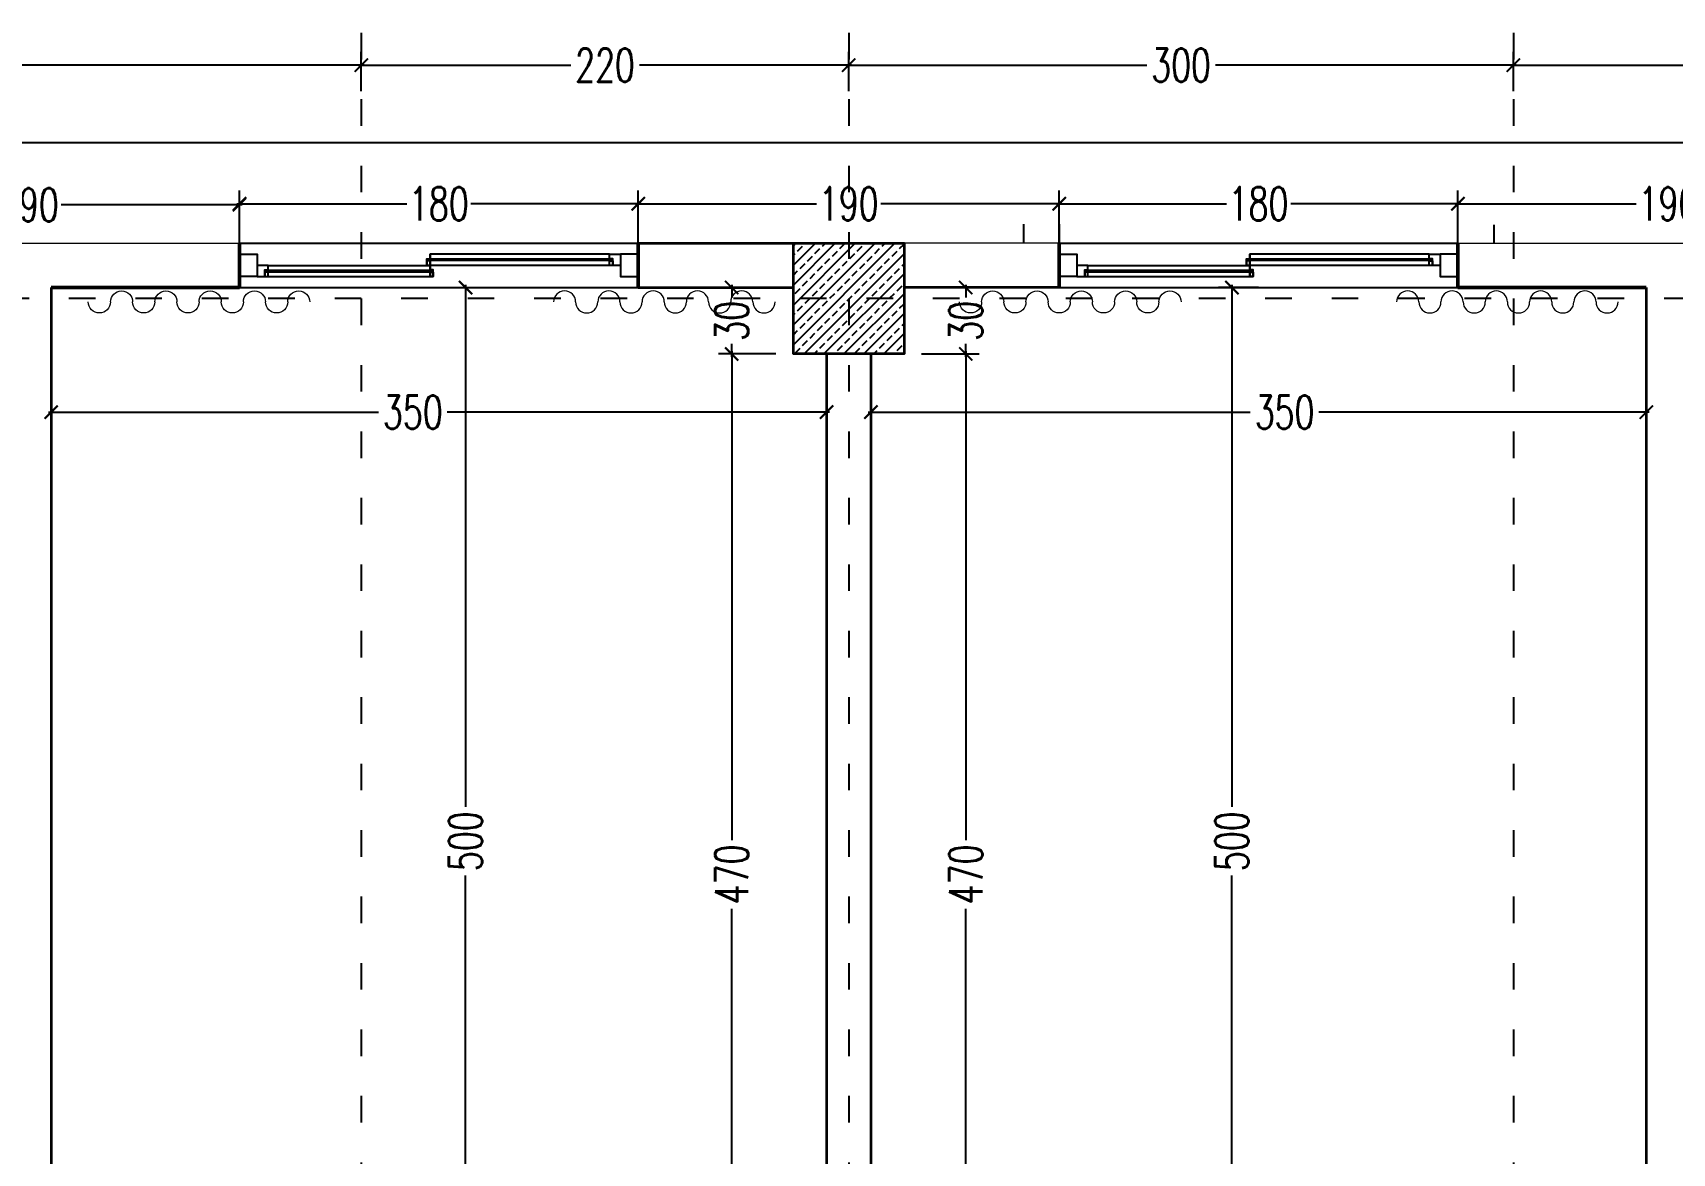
# Model space of a CAD drawing. Header units: centimetres. Extents: x -3207095 to 15275363, y -32656 to 4798027.
# Drawn here: x 693680 to 694420, y 4472132 to 4472638 of the extents above; entities that cross this region are included whole.
import ezdxf

# ---------------------------------------------------------------- set-up
doc = ezdxf.new("R2010")
doc.units = ezdxf.units.CM
doc.linetypes.add('ACAD_ISO03W100', pattern=[30, 12, -18])
doc.linetypes.add('DUZ', pattern=[500, 500])
doc.layers.get('0').update_dxf_attribs({"color": 1, "linetype": 'DUZ'})
for name, color, linetype in [('AGAC', 116, 'Continuous'), ('DIM', 1, 'DUZ'), ('KOLTAR_F', 145, 'Continuous'), ('PEN', 161, 'Continuous'), ('söve', 26, 'DUZ')]:
    doc.layers.add(name, color=color, linetype=linetype)
for name, color, linetype, lineweight in [('cam', 143, 'Continuous', 20), ('DUV', 220, 'Continuous', 50), ('DUVAR', 7, 'Continuous', 35), ('FE_PERDE', 205, 'Continuous', 15), ('gor25', 142, 'Continuous', 25), ('iç duvar', 7, 'Continuous', 50), ('KOLON_F', 3, 'Continuous', 35)]:
    doc.layers.add(name, color=color, linetype=linetype, lineweight=lineweight)
doc.styles.add('DIM', font='ROMANSTW.SHX', dxfattribs={"width": 0.7})
doc.dimstyles.new('1_100', dxfattribs={"dimtxt": 15, "dimasz": 6, "dimexe": 6, "dimexo": 0, "dimgap": 2, "dimtad": 0, "dimdec": 1, "dimzin": 11, "dimdsep": 46, "dimtxsty": 'DIM', "dimblk": 'ARCHTICK', "dimcen": 3, "dimdle": 1.25, "dimclrt": 2, "dimadec": 0, "dimazin": 0, "dimtfac": 1.25, "dimtdec": 1, "dimtix": 1, "dimtofl": 0, "dimtmove": 1, "dimatfit": 3, "dimldrblk": 'ARCHTICK', "dimfxl": 20, "dimfxlon": 1, "dimtolj": 1, "dimtzin": 0, "dimarcsym": 0})

# ---------------------------------------------------------------- blocks, each defined once
blk = doc.blocks.new('GEN_BLOCK00601')
at = {"linetype": 'Continuous', "ltscale": 50}
for centre, start, end in [((50, 50), 0, 180), ((250, 50), 0, 180), ((450, 50), 0, 180), ((650, 50), 0, 180), ((850, 50), 0, 180), ((150, 50), 180, 0), ((350, 50), 180, 0), ((550, 50), 180, 0), ((750, 50), 180, 0), ((950, 50), 180, 0)]:
    blk.add_arc(centre, 50, start, end, dxfattribs=at)
for tag in ['Sfb', 'FLOOR']:
    blk.add_attdef(tag, (0, 0), '', height=1)
blk = doc.blocks.new('_ArchTick')
at = {"color": 0, "linetype": 'ByBlock', "const_width": 0.15}
blk.add_lwpolyline([(-0.5, -0.5), (0.5, 0.5)], dxfattribs=at)
blk = doc.blocks.new('*D583')
at = {"layer": 'Defpoints', "color": 0, "linetype": 'Continuous', "lineweight": 5, "transparency": 16777216}
for p in [(693773.37, 4472560.17), (693583.37, 4472542.8), (693773.37, 4472542.8)]:
    blk.add_point(p, dxfattribs=at)
at = {"layer": 'DIM', "color": 0, "linetype": 'Continuous', "lineweight": -2, "transparency": 16777216}
for p, q in [((693582.12, 4472560.17), (693663.87, 4472560.17)), ((693583.37, 4472542.8), (693583.37, 4472566.17)), ((693774.62, 4472560.17), (693692.87, 4472560.17)), ((693773.37, 4472542.8), (693773.37, 4472566.17))]:
    blk.add_line(p, q, dxfattribs=at)
at = {"layer": 'DIM', "color": 0, "linetype": 'Continuous', "lineweight": -2, "transparency": 16777216, "xscale": 6, "yscale": 6, "zscale": 6, "rotation": 180}
blk.add_blockref('_ArchTick', (693583.37, 4472560.17), dxfattribs=at)
at = {"layer": 'DIM', "color": 0, "linetype": 'Continuous', "lineweight": -2, "transparency": 16777216, "xscale": 6, "yscale": 6, "zscale": 6}
blk.add_blockref('_ArchTick', (693773.37, 4472560.17), dxfattribs=at)
at = {"layer": 'DIM', "color": 2, "linetype": 'Continuous', "lineweight": 5, "transparency": 16777216, "insert": (693678.37, 4472560.17), "char_height": 15, "attachment_point": 5, "style": 'DIM'}
blk.add_mtext('\\A1;190', dxfattribs=at)
blk = doc.blocks.new('*D589')
at = {"layer": 'Defpoints', "color": 0, "linetype": 'Continuous', "lineweight": 5, "transparency": 16777216}
for p in [(693953.37, 4472560.62), (693773.37, 4472542.8), (693953.37, 4472542.8)]:
    blk.add_point(p, dxfattribs=at)
at = {"layer": 'DIM', "color": 0, "linetype": 'Continuous', "lineweight": -2, "transparency": 16777216}
for p, q in [((693772.12, 4472560.62), (693848.87, 4472560.62)), ((693773.37, 4472542.8), (693773.37, 4472566.62)), ((693954.62, 4472560.62), (693877.87, 4472560.62)), ((693953.37, 4472542.8), (693953.37, 4472566.62))]:
    blk.add_line(p, q, dxfattribs=at)
at = {"layer": 'DIM', "color": 0, "linetype": 'Continuous', "lineweight": -2, "transparency": 16777216, "xscale": 6, "yscale": 6, "zscale": 6, "rotation": 180}
blk.add_blockref('_ArchTick', (693773.37, 4472560.62), dxfattribs=at)
at = {"layer": 'DIM', "color": 0, "linetype": 'Continuous', "lineweight": -2, "transparency": 16777216, "xscale": 6, "yscale": 6, "zscale": 6}
blk.add_blockref('_ArchTick', (693953.37, 4472560.62), dxfattribs=at)
at = {"layer": 'DIM', "color": 2, "linetype": 'Continuous', "lineweight": 5, "transparency": 16777216, "insert": (693863.37, 4472560.62), "char_height": 15, "attachment_point": 5, "style": 'DIM'}
blk.add_mtext('\\A1;180', dxfattribs=at)
blk = doc.blocks.new('*D590')
at = {"layer": 'Defpoints', "color": 0, "linetype": 'Continuous', "lineweight": 5, "transparency": 16777216}
for p in [(694143.37, 4472560.62), (693953.37, 4472542.8), (694143.37, 4472542.8)]:
    blk.add_point(p, dxfattribs=at)
at = {"layer": 'DIM', "color": 0, "linetype": 'Continuous', "lineweight": -2, "transparency": 16777216}
for p, q in [((693952.12, 4472560.62), (694033.87, 4472560.62)), ((693953.37, 4472542.8), (693953.37, 4472566.62)), ((694144.62, 4472560.62), (694062.87, 4472560.62)), ((694143.37, 4472542.8), (694143.37, 4472566.62))]:
    blk.add_line(p, q, dxfattribs=at)
at = {"layer": 'DIM', "color": 0, "linetype": 'Continuous', "lineweight": -2, "transparency": 16777216, "xscale": 6, "yscale": 6, "zscale": 6, "rotation": 180}
blk.add_blockref('_ArchTick', (693953.37, 4472560.62), dxfattribs=at)
at = {"layer": 'DIM', "color": 0, "linetype": 'Continuous', "lineweight": -2, "transparency": 16777216, "xscale": 6, "yscale": 6, "zscale": 6}
blk.add_blockref('_ArchTick', (694143.37, 4472560.62), dxfattribs=at)
at = {"layer": 'DIM', "color": 2, "linetype": 'Continuous', "lineweight": 5, "transparency": 16777216, "insert": (694048.37, 4472560.62), "char_height": 15, "attachment_point": 5, "style": 'DIM'}
blk.add_mtext('\\A1;190', dxfattribs=at)
blk = doc.blocks.new('*D591')
at = {"layer": 'Defpoints', "color": 0, "linetype": 'Continuous', "lineweight": 5, "transparency": 16777216}
for p in [(694323.37, 4472560.62), (694143.37, 4472542.8), (694323.37, 127.65)]:
    blk.add_point(p, dxfattribs=at)
at = {"layer": 'DIM', "color": 0, "linetype": 'Continuous', "lineweight": -2, "transparency": 16777216}
for p, q in [((694142.12, 4472560.62), (694218.87, 4472560.62)), ((694143.37, 4472542.8), (694143.37, 4472566.62)), ((694324.62, 4472560.62), (694247.87, 4472560.62)), ((694323.37, 4472540.62), (694323.37, 4472566.62))]:
    blk.add_line(p, q, dxfattribs=at)
at = {"layer": 'DIM', "color": 0, "linetype": 'Continuous', "lineweight": -2, "transparency": 16777216, "xscale": 6, "yscale": 6, "zscale": 6, "rotation": 180}
blk.add_blockref('_ArchTick', (694143.37, 4472560.62), dxfattribs=at)
at = {"layer": 'DIM', "color": 0, "linetype": 'Continuous', "lineweight": -2, "transparency": 16777216, "xscale": 6, "yscale": 6, "zscale": 6}
blk.add_blockref('_ArchTick', (694323.37, 4472560.62), dxfattribs=at)
at = {"layer": 'DIM', "color": 2, "linetype": 'Continuous', "lineweight": 5, "transparency": 16777216, "insert": (694233.37, 4472560.62), "char_height": 15, "attachment_point": 5, "style": 'DIM'}
blk.add_mtext('\\A1;180', dxfattribs=at)
blk = doc.blocks.new('*D592')
at = {"layer": 'Defpoints', "color": 0, "linetype": 'Continuous', "lineweight": 5, "transparency": 16777216}
for p in [(694513.37, 4472560.62), (694323.37, 4472542.8), (694513.37, 4472542.8)]:
    blk.add_point(p, dxfattribs=at)
at = {"layer": 'DIM', "color": 0, "linetype": 'Continuous', "lineweight": -2, "transparency": 16777216}
for p, q in [((694322.12, 4472560.62), (694403.87, 4472560.62)), ((694323.37, 4472542.8), (694323.37, 4472566.62)), ((694514.62, 4472560.62), (694432.87, 4472560.62)), ((694513.37, 4472542.8), (694513.37, 4472566.62))]:
    blk.add_line(p, q, dxfattribs=at)
at = {"layer": 'DIM', "color": 0, "linetype": 'Continuous', "lineweight": -2, "transparency": 16777216, "xscale": 6, "yscale": 6, "zscale": 6, "rotation": 180}
blk.add_blockref('_ArchTick', (694323.37, 4472560.62), dxfattribs=at)
at = {"layer": 'DIM', "color": 0, "linetype": 'Continuous', "lineweight": -2, "transparency": 16777216, "xscale": 6, "yscale": 6, "zscale": 6}
blk.add_blockref('_ArchTick', (694513.37, 4472560.62), dxfattribs=at)
at = {"layer": 'DIM', "color": 2, "linetype": 'Continuous', "lineweight": 5, "transparency": 16777216, "insert": (694418.37, 4472560.62), "char_height": 15, "attachment_point": 5, "style": 'DIM'}
blk.add_mtext('\\A1;190', dxfattribs=at)
blk = doc.blocks.new('*D581')
at = {"layer": 'Defpoints', "color": 0, "linetype": 'Continuous', "lineweight": 5, "transparency": 16777216}
for p in [(693828.37, 4472623.2), (693308.37, 4472609.16), (693828.37, 4472611.37)]:
    blk.add_point(p, dxfattribs=at)
at = {"layer": 'DIM', "color": 0, "linetype": 'Continuous', "lineweight": -2, "transparency": 16777216}
for p, q in [((693308.37, 4472609.16), (693308.37, 4472629.2)), ((693828.37, 4472611.37), (693828.37, 4472629.2)), ((693307.12, 4472623.2), (693552.87, 4472623.2)), ((693829.62, 4472623.2), (693583.87, 4472623.2))]:
    blk.add_line(p, q, dxfattribs=at)
at = {"layer": 'DIM', "color": 0, "linetype": 'Continuous', "lineweight": -2, "transparency": 16777216, "xscale": 6, "yscale": 6, "zscale": 6, "rotation": 180}
blk.add_blockref('_ArchTick', (693308.37, 4472623.2), dxfattribs=at)
at = {"layer": 'DIM', "color": 0, "linetype": 'Continuous', "lineweight": -2, "transparency": 16777216, "xscale": 6, "yscale": 6, "zscale": 6}
blk.add_blockref('_ArchTick', (693828.37, 4472623.2), dxfattribs=at)
at = {"layer": 'DIM', "color": 2, "linetype": 'Continuous', "lineweight": 5, "transparency": 16777216, "insert": (693568.37, 4472623.2), "char_height": 15, "attachment_point": 5, "style": 'DIM'}
blk.add_mtext('\\A1;520', dxfattribs=at)
blk = doc.blocks.new('*D607')
at = {"layer": 'Defpoints', "color": 0, "linetype": 'Continuous', "lineweight": 5, "transparency": 16777216}
for p in [(694048.37, 4472623.2), (693828.37, 4472611.37), (694048.37, 4472611.37)]:
    blk.add_point(p, dxfattribs=at)
at = {"layer": 'DIM', "color": 0, "linetype": 'Continuous', "lineweight": -2, "transparency": 16777216}
for p, q in [((693828.37, 4472611.37), (693828.37, 4472629.2)), ((694048.37, 4472611.37), (694048.37, 4472629.2)), ((693827.12, 4472623.2), (693922.87, 4472623.2)), ((694049.62, 4472623.2), (693953.87, 4472623.2))]:
    blk.add_line(p, q, dxfattribs=at)
at = {"layer": 'DIM', "color": 0, "linetype": 'Continuous', "lineweight": -2, "transparency": 16777216, "xscale": 6, "yscale": 6, "zscale": 6, "rotation": 180}
blk.add_blockref('_ArchTick', (693828.37, 4472623.2), dxfattribs=at)
at = {"layer": 'DIM', "color": 0, "linetype": 'Continuous', "lineweight": -2, "transparency": 16777216, "xscale": 6, "yscale": 6, "zscale": 6}
blk.add_blockref('_ArchTick', (694048.37, 4472623.2), dxfattribs=at)
at = {"layer": 'DIM', "color": 2, "linetype": 'Continuous', "lineweight": 5, "transparency": 16777216, "insert": (693938.37, 4472623.2), "char_height": 15, "attachment_point": 5, "style": 'DIM'}
blk.add_mtext('\\A1;220', dxfattribs=at)
blk = doc.blocks.new('*D608')
at = {"layer": 'Defpoints', "color": 0, "linetype": 'Continuous', "lineweight": 5, "transparency": 16777216}
for p in [(694348.37, 4472623.2), (694048.37, 4472611.37), (694348.37, 4472611.37)]:
    blk.add_point(p, dxfattribs=at)
at = {"layer": 'DIM', "color": 0, "linetype": 'Continuous', "lineweight": -2, "transparency": 16777216}
for p, q in [((694048.37, 4472611.37), (694048.37, 4472629.2)), ((694348.37, 4472611.37), (694348.37, 4472629.2)), ((694047.12, 4472623.2), (694182.87, 4472623.2)), ((694349.62, 4472623.2), (694213.87, 4472623.2))]:
    blk.add_line(p, q, dxfattribs=at)
at = {"layer": 'DIM', "color": 0, "linetype": 'Continuous', "lineweight": -2, "transparency": 16777216, "xscale": 6, "yscale": 6, "zscale": 6, "rotation": 180}
blk.add_blockref('_ArchTick', (694048.37, 4472623.2), dxfattribs=at)
at = {"layer": 'DIM', "color": 0, "linetype": 'Continuous', "lineweight": -2, "transparency": 16777216, "xscale": 6, "yscale": 6, "zscale": 6}
blk.add_blockref('_ArchTick', (694348.37, 4472623.2), dxfattribs=at)
at = {"layer": 'DIM', "color": 2, "linetype": 'Continuous', "lineweight": 5, "transparency": 16777216, "insert": (694198.37, 4472623.2), "char_height": 15, "attachment_point": 5, "style": 'DIM'}
blk.add_mtext('\\A1;300', dxfattribs=at)
blk = doc.blocks.new('*D585')
at = {"layer": 'Defpoints', "color": 0, "linetype": 'Continuous', "lineweight": 5, "transparency": 16777216}
for p in [(694788.37, 4472623.2), (694348.37, 4472611.37), (694788.37, 4472611.37)]:
    blk.add_point(p, dxfattribs=at)
at = {"layer": 'DIM', "color": 0, "linetype": 'Continuous', "lineweight": -2, "transparency": 16777216}
for p, q in [((694348.37, 4472611.37), (694348.37, 4472629.2)), ((694788.37, 4472611.37), (694788.37, 4472629.2)), ((694347.12, 4472623.2), (694552.87, 4472623.2)), ((694789.62, 4472623.2), (694583.87, 4472623.2))]:
    blk.add_line(p, q, dxfattribs=at)
at = {"layer": 'DIM', "color": 0, "linetype": 'Continuous', "lineweight": -2, "transparency": 16777216, "xscale": 6, "yscale": 6, "zscale": 6, "rotation": 180}
blk.add_blockref('_ArchTick', (694348.37, 4472623.2), dxfattribs=at)
at = {"layer": 'DIM', "color": 0, "linetype": 'Continuous', "lineweight": -2, "transparency": 16777216, "xscale": 6, "yscale": 6, "zscale": 6}
blk.add_blockref('_ArchTick', (694788.37, 4472623.2), dxfattribs=at)
at = {"layer": 'DIM', "color": 2, "linetype": 'Continuous', "lineweight": 5, "transparency": 16777216, "insert": (694568.37, 4472623.2), "char_height": 15, "attachment_point": 5, "style": 'DIM'}
blk.add_mtext('\\A1;440', dxfattribs=at)
blk = doc.blocks.new('*D586')
at = {"layer": 'Defpoints', "color": 0, "linetype": 'Continuous', "lineweight": 5, "transparency": 16777216}
for p in [(693283.37, 4472588.22), (693283.37, 4472566.62), (697033.37, 4472566.62)]:
    blk.add_point(p, dxfattribs=at)
at = {"layer": 'DIM', "color": 0, "linetype": 'Continuous', "lineweight": -2, "transparency": 16777216}
for p, q in [((693283.37, 4472568.22), (693283.37, 4472594.22)), ((697033.37, 4472568.22), (697033.37, 4472594.22)), ((693282.12, 4472588.22), (695137.87, 4472588.22)), ((697034.62, 4472588.22), (695178.87, 4472588.22))]:
    blk.add_line(p, q, dxfattribs=at)
at = {"layer": 'DIM', "color": 0, "linetype": 'Continuous', "lineweight": -2, "transparency": 16777216, "xscale": 6, "yscale": 6, "zscale": 6, "rotation": 180}
blk.add_blockref('_ArchTick', (693283.37, 4472588.22), dxfattribs=at)
at = {"layer": 'DIM', "color": 0, "linetype": 'Continuous', "lineweight": -2, "transparency": 16777216, "xscale": 6, "yscale": 6, "zscale": 6}
blk.add_blockref('_ArchTick', (697033.37, 4472588.22), dxfattribs=at)
at = {"layer": 'DIM', "color": 2, "linetype": 'Continuous', "lineweight": 5, "transparency": 16777216, "insert": (695158.37, 4472588.22), "char_height": 15, "attachment_point": 5, "style": 'DIM'}
blk.add_mtext('\\A1;3750', dxfattribs=at)
blk = doc.blocks.new('*D1425')
at = {"layer": 'Defpoints', "color": 0, "linetype": 'Continuous', "lineweight": 5, "transparency": 16777216}
for p in [(693995.54, 4472492.8), (694023.37, 4472492.8), (694023.37, 4472022.8)]:
    blk.add_point(p, dxfattribs=at)
at = {"layer": 'DIM', "color": 0, "linetype": 'Continuous', "lineweight": -2, "transparency": 16777216}
for p, q in [((693995.54, 4472494.05), (693995.54, 4472273.3)), ((694015.54, 4472492.8), (693989.54, 4472492.8)), ((693995.54, 4472021.55), (693995.54, 4472242.3)), ((694015.54, 4472022.8), (693989.54, 4472022.8))]:
    blk.add_line(p, q, dxfattribs=at)
at = {"layer": 'DIM', "color": 0, "linetype": 'Continuous', "lineweight": -2, "transparency": 16777216, "xscale": 6, "yscale": 6, "zscale": 6}
for p, rotation in [((693995.54, 4472492.8), 90), ((693995.54, 4472022.8), 270)]:
    blk.add_blockref('_ArchTick', p, dxfattribs=dict(at, rotation=rotation))
at = {"layer": 'DIM', "color": 2, "linetype": 'Continuous', "lineweight": 5, "transparency": 16777216, "insert": (693995.54, 4472257.8), "char_height": 15, "attachment_point": 5, "rotation": 90, "style": 'DIM'}
blk.add_mtext('\\A1;470', dxfattribs=at)
blk = doc.blocks.new('*D1426')
at = {"layer": 'Defpoints', "color": 0, "linetype": 'Continuous', "lineweight": 5, "transparency": 16777216}
for p in [(693995.54, 4472522.8), (694023.37, 4472522.8), (694023.37, 4472492.8)]:
    blk.add_point(p, dxfattribs=at)
at = {"layer": 'DIM', "color": 0, "linetype": 'Continuous', "lineweight": -2, "transparency": 16777216}
for p, q in [((693995.54, 4472524.05), (693995.54, 4472518.3)), ((694015.54, 4472522.8), (693989.54, 4472522.8)), ((693995.54, 4472491.55), (693995.54, 4472497.3)), ((694015.54, 4472492.8), (693989.54, 4472492.8))]:
    blk.add_line(p, q, dxfattribs=at)
at = {"layer": 'DIM', "color": 0, "linetype": 'Continuous', "lineweight": -2, "transparency": 16777216, "xscale": 6, "yscale": 6, "zscale": 6}
for p, rotation in [((693995.54, 4472522.8), 90), ((693995.54, 4472492.8), 270)]:
    blk.add_blockref('_ArchTick', p, dxfattribs=dict(at, rotation=rotation))
at = {"layer": 'DIM', "color": 2, "linetype": 'Continuous', "lineweight": 5, "transparency": 16777216, "insert": (693995.54, 4472507.8), "char_height": 15, "attachment_point": 5, "rotation": 90, "style": 'DIM'}
blk.add_mtext('\\A1;30', dxfattribs=at)
blk = doc.blocks.new('*D1430')
at = {"layer": 'Defpoints', "color": 0, "linetype": 'Continuous', "lineweight": 5, "transparency": 16777216}
for p in [(693863.37, 4472522.8), (693875.41, 4472522.8), (693863.37, 4472022.8)]:
    blk.add_point(p, dxfattribs=at)
at = {"layer": 'DIM', "color": 0, "linetype": 'Continuous', "lineweight": -2, "transparency": 16777216}
for p, q in [((693875.41, 4472524.05), (693875.41, 4472288.3)), ((693863.37, 4472522.8), (693881.41, 4472522.8)), ((693875.41, 4472021.55), (693875.41, 4472257.3)), ((693863.37, 4472022.8), (693881.41, 4472022.8))]:
    blk.add_line(p, q, dxfattribs=at)
at = {"layer": 'DIM', "color": 0, "linetype": 'Continuous', "lineweight": -2, "transparency": 16777216, "xscale": 6, "yscale": 6, "zscale": 6}
for p, rotation in [((693875.41, 4472522.8), 90), ((693875.41, 4472022.8), 270)]:
    blk.add_blockref('_ArchTick', p, dxfattribs=dict(at, rotation=rotation))
at = {"layer": 'DIM', "color": 2, "linetype": 'Continuous', "lineweight": 5, "transparency": 16777216, "insert": (693875.41, 4472272.8), "char_height": 15, "attachment_point": 5, "rotation": 90, "style": 'DIM'}
blk.add_mtext('\\A1;500', dxfattribs=at)
blk = doc.blocks.new('*D1421')
at = {"layer": 'Defpoints', "color": 0, "linetype": 'Continuous', "lineweight": 5, "transparency": 16777216}
for p in [(693688.37, 4472466.53), (693688.37, 4472459.37), (694038.37, 4472459.37)]:
    blk.add_point(p, dxfattribs=at)
at = {"layer": 'DIM', "color": 0, "linetype": 'Continuous', "lineweight": -2, "transparency": 16777216}
for p, q in [((693688.37, 4472459.37), (693688.37, 4472472.53)), ((694038.37, 4472459.37), (694038.37, 4472472.53)), ((693687.12, 4472466.53), (693836.1, 4472466.53)), ((694039.62, 4472466.53), (693867.1, 4472466.53))]:
    blk.add_line(p, q, dxfattribs=at)
at = {"layer": 'DIM', "color": 0, "linetype": 'Continuous', "lineweight": -2, "transparency": 16777216, "xscale": 6, "yscale": 6, "zscale": 6, "rotation": 180}
blk.add_blockref('_ArchTick', (693688.37, 4472466.53), dxfattribs=at)
at = {"layer": 'DIM', "color": 0, "linetype": 'Continuous', "lineweight": -2, "transparency": 16777216, "xscale": 6, "yscale": 6, "zscale": 6}
blk.add_blockref('_ArchTick', (694038.37, 4472466.53), dxfattribs=at)
at = {"layer": 'DIM', "color": 2, "linetype": 'Continuous', "lineweight": 5, "transparency": 16777216, "insert": (693851.6, 4472466.53), "char_height": 15, "attachment_point": 5, "style": 'DIM'}
blk.add_mtext('\\A1;350', dxfattribs=at)
blk = doc.blocks.new('*D1438')
at = {"layer": 'Defpoints', "color": 0, "linetype": 'Continuous', "lineweight": 5, "transparency": 16777216}
for p in [(694073.37, 4472492.8), (694101.19, 4472492.8), (694073.37, 4472022.8)]:
    blk.add_point(p, dxfattribs=at)
at = {"layer": 'DIM', "color": 0, "linetype": 'Continuous', "lineweight": -2, "transparency": 16777216}
for p, q in [((694101.19, 4472494.05), (694101.19, 4472273.3)), ((694081.19, 4472492.8), (694107.19, 4472492.8)), ((694101.19, 4472021.55), (694101.19, 4472242.3)), ((694081.19, 4472022.8), (694107.19, 4472022.8))]:
    blk.add_line(p, q, dxfattribs=at)
at = {"layer": 'DIM', "color": 0, "linetype": 'Continuous', "lineweight": -2, "transparency": 16777216, "xscale": 6, "yscale": 6, "zscale": 6}
for p, rotation in [((694101.19, 4472492.8), 90), ((694101.19, 4472022.8), 270)]:
    blk.add_blockref('_ArchTick', p, dxfattribs=dict(at, rotation=rotation))
at = {"layer": 'DIM', "color": 2, "linetype": 'Continuous', "lineweight": 5, "transparency": 16777216, "insert": (694101.19, 4472257.8), "char_height": 15, "attachment_point": 5, "rotation": 90, "style": 'DIM'}
blk.add_mtext('\\A1;470', dxfattribs=at)
blk = doc.blocks.new('*D1439')
at = {"layer": 'Defpoints', "color": 0, "linetype": 'Continuous', "lineweight": 5, "transparency": 16777216}
for p in [(694073.37, 4472522.8), (694101.19, 4472522.8), (694073.37, 4472492.8)]:
    blk.add_point(p, dxfattribs=at)
at = {"layer": 'DIM', "color": 0, "linetype": 'Continuous', "lineweight": -2, "transparency": 16777216}
for p, q in [((694101.19, 4472524.05), (694101.19, 4472518.3)), ((694081.19, 4472522.8), (694107.19, 4472522.8)), ((694101.19, 4472491.55), (694101.19, 4472497.3)), ((694081.19, 4472492.8), (694107.19, 4472492.8))]:
    blk.add_line(p, q, dxfattribs=at)
at = {"layer": 'DIM', "color": 0, "linetype": 'Continuous', "lineweight": -2, "transparency": 16777216, "xscale": 6, "yscale": 6, "zscale": 6}
for p, rotation in [((694101.19, 4472522.8), 90), ((694101.19, 4472492.8), 270)]:
    blk.add_blockref('_ArchTick', p, dxfattribs=dict(at, rotation=rotation))
at = {"layer": 'DIM', "color": 2, "linetype": 'Continuous', "lineweight": 5, "transparency": 16777216, "insert": (694101.19, 4472507.8), "char_height": 15, "attachment_point": 5, "rotation": 90, "style": 'DIM'}
blk.add_mtext('\\A1;30', dxfattribs=at)
blk = doc.blocks.new('*D1443')
at = {"layer": 'Defpoints', "color": 0, "linetype": 'Continuous', "lineweight": 5, "transparency": 16777216}
for p in [(694221.32, 4472522.8), (694233.37, 4472522.8), (694233.37, 4472022.8)]:
    blk.add_point(p, dxfattribs=at)
at = {"layer": 'DIM', "color": 0, "linetype": 'Continuous', "lineweight": -2, "transparency": 16777216}
for p, q in [((694221.32, 4472524.05), (694221.32, 4472288.3)), ((694233.37, 4472522.8), (694215.32, 4472522.8)), ((694221.32, 4472021.55), (694221.32, 4472257.3)), ((694233.37, 4472022.8), (694215.32, 4472022.8))]:
    blk.add_line(p, q, dxfattribs=at)
at = {"layer": 'DIM', "color": 0, "linetype": 'Continuous', "lineweight": -2, "transparency": 16777216, "xscale": 6, "yscale": 6, "zscale": 6}
for p, rotation in [((694221.32, 4472522.8), 90), ((694221.32, 4472022.8), 270)]:
    blk.add_blockref('_ArchTick', p, dxfattribs=dict(at, rotation=rotation))
at = {"layer": 'DIM', "color": 2, "linetype": 'Continuous', "lineweight": 5, "transparency": 16777216, "insert": (694221.32, 4472272.8), "char_height": 15, "attachment_point": 5, "rotation": 90, "style": 'DIM'}
blk.add_mtext('\\A1;500', dxfattribs=at)
blk = doc.blocks.new('*D1447')
at = {"layer": 'Defpoints', "color": 0, "linetype": 'Continuous', "lineweight": 5, "transparency": 16777216}
for p in [(694408.37, 4472466.53), (694058.37, 4472459.37), (694408.37, 4472459.37)]:
    blk.add_point(p, dxfattribs=at)
at = {"layer": 'DIM', "color": 0, "linetype": 'Continuous', "lineweight": -2, "transparency": 16777216}
for p, q in [((694058.37, 4472459.37), (694058.37, 4472472.53)), ((694408.37, 4472459.37), (694408.37, 4472472.53)), ((694057.12, 4472466.53), (694229.63, 4472466.53)), ((694409.62, 4472466.53), (694260.63, 4472466.53))]:
    blk.add_line(p, q, dxfattribs=at)
at = {"layer": 'DIM', "color": 0, "linetype": 'Continuous', "lineweight": -2, "transparency": 16777216, "xscale": 6, "yscale": 6, "zscale": 6, "rotation": 180}
blk.add_blockref('_ArchTick', (694058.37, 4472466.53), dxfattribs=at)
at = {"layer": 'DIM', "color": 0, "linetype": 'Continuous', "lineweight": -2, "transparency": 16777216, "xscale": 6, "yscale": 6, "zscale": 6}
blk.add_blockref('_ArchTick', (694408.37, 4472466.53), dxfattribs=at)
at = {"layer": 'DIM', "color": 2, "linetype": 'Continuous', "lineweight": 5, "transparency": 16777216, "insert": (694245.13, 4472466.53), "char_height": 15, "attachment_point": 5, "style": 'DIM'}
blk.add_mtext('\\A1;350', dxfattribs=at)

msp = doc.modelspace()

# ---------------------------------------------------------------- hatches: boundary and pattern name
at = {"layer": 'KOLTAR_F'}
h = msp.add_hatch(dxfattribs=at)
h.set_pattern_fill('ANSI33', color=256, style=0)
h.set_pattern_definition([(45, (33439.8884, -31869.6676), (-4.4901280605, 4.4901280605), []), (45, (33444.3785, -31869.6676), (-4.4901280605, 4.4901280605), [3.175, -1.5875])])
h.paths.add_polyline_path([(694023.37, 4472542.8), (694073.37, 4472542.8), (694073.37, 4472492.8), (694023.37, 4472492.8)])

# ---------------------------------------------------------------- linework, layer by layer
at = {"color": 232, "linetype": 'ACAD_ISO03W100'}
for p, q in [((693828.37, 4472637.8), (693828.37, 4469507.8)), ((694048.37, 4472637.8), (694048.37, 4469507.8)), ((694348.37, 4472637.8), (694348.37, 4469507.8)), ((697128.37, 4472517.8), (693188.37, 4472517.8))]:
    msp.add_line(p, q, dxfattribs=at)
at = {"layer": 'AGAC'}
for p, q in [((693773.37, 4472542.8), (693953.37, 4472542.8)), ((694143.37, 4472542.8), (694323.37, 4472542.8)), ((693773.37, 4472522.8), (693953.37, 4472522.8)), ((694143.37, 4472522.8), (694323.37, 4472522.8))]:
    msp.add_line(p, q, dxfattribs=at)
at = {"layer": 'cam'}
for p, q in [((693784.87, 4472530.8), (693860.87, 4472530.8)), ((693941.87, 4472535.8), (693857.87, 4472535.8)), ((693941.87, 4472535.3), (693857.87, 4472535.3)), ((693941.87, 4472534.8), (693857.87, 4472534.8)), ((694154.87, 4472530.8), (694230.87, 4472530.8)), ((694311.87, 4472535.8), (694227.87, 4472535.8)), ((694311.87, 4472535.3), (694227.87, 4472535.3)), ((694311.87, 4472534.8), (694227.87, 4472534.8)), ((693784.87, 4472530.3), (693860.87, 4472530.3)), ((693784.87, 4472529.8), (693860.87, 4472529.8)), ((694154.87, 4472530.3), (694230.87, 4472530.3)), ((694154.87, 4472529.8), (694230.87, 4472529.8))]:
    msp.add_line(p, q, dxfattribs=at)
at = {"layer": 'DUV'}
for p, q in [((693773.37, 4472522.8), (693773.37, 4472542.8)), ((693773.37, 4472522.8), (693773.37, 4472542.8)), ((693773.37, 4472522.8), (693773.37, 4472542.8)), ((693953.37, 4472522.8), (693953.37, 4472542.8)), ((693953.37, 4472522.8), (693953.37, 4472542.8)), ((693953.37, 4472522.8), (693953.37, 4472542.8)), ((694143.37, 4472522.8), (694143.37, 4472542.8)), ((694323.37, 4472522.8), (694323.37, 4472542.8)), ((693773.37, 4472522.8), (693688.37, 4472522.8)), ((694323.37, 4472522.8), (694408.37, 4472522.8))]:
    msp.add_line(p, q, dxfattribs=at)
at = {"layer": 'DUVAR'}
for p, q in [((693773.37, 4472522.8), (693773.37, 4472542.8)), ((693953.37, 4472542.8), (694023.37, 4472542.8)), ((693953.37, 4472522.8), (693953.37, 4472542.8)), ((694143.37, 4472522.8), (694143.37, 4472542.8)), ((694323.37, 4472522.8), (694323.37, 4472542.8)), ((693688.37, 4472522.8), (693688.37, 4472022.8)), ((693688.37, 4472522.8), (693773.37, 4472522.8)), ((693953.37, 4472522.8), (694023.37, 4472522.8)), ((694143.37, 4472522.8), (694073.37, 4472522.8)), ((694408.37, 4472522.8), (694323.37, 4472522.8)), ((694408.37, 4472522.8), (694408.37, 4472022.8)), ((694038.37, 4472492.8), (694038.37, 4472022.8)), ((694058.37, 4472492.8), (694058.37, 4472022.8))]:
    msp.add_line(p, q, dxfattribs=at)
at = {"layer": 'gor25'}
for p, q in [((693786.37, 4472532.8), (693859.37, 4472532.8)), ((693940.37, 4472537.8), (693859.37, 4472537.8)), ((693940.37, 4472532.8), (693859.37, 4472532.8)), ((694156.37, 4472532.8), (694229.37, 4472532.8)), ((694310.37, 4472537.8), (694229.37, 4472537.8)), ((694310.37, 4472532.8), (694229.37, 4472532.8)), ((693786.37, 4472527.8), (693859.37, 4472527.8)), ((694156.37, 4472527.8), (694229.37, 4472527.8))]:
    msp.add_line(p, q, dxfattribs=at)
at = {"layer": 'iç duvar', "color": 7, "lineweight": 18}
for p, q in [((693583.37, 4472542.8), (693773.37, 4472542.8)), ((694143.37, 4472542.8), (694073.37, 4472542.8)), ((694323.37, 4472542.8), (694513.37, 4472542.8))]:
    msp.add_line(p, q, dxfattribs=at)
at = {"layer": 'KOLON_F'}
msp.add_lwpolyline([(694023.37, 4472542.8), (694073.37, 4472542.8), (694073.37, 4472492.8), (694023.37, 4472492.8)], close=True, dxfattribs=at)
at = {"layer": 'PEN'}
for points in [[(693781.37, 4472537.8), (693781.37, 4472537.8), (693781.37, 4472527.8), (693773.37, 4472527.8), (693773.37, 4472527.8), (693773.37, 4472537.8), (693773.37, 4472537.8), (693773.37, 4472537.8), (693781.37, 4472537.8)], [(693781.37, 4472532.8), (693781.37, 4472532.8), (693781.37, 4472527.8), (693784.87, 4472527.8), (693784.87, 4472529.8), (693784.87, 4472530.8), (693786.37, 4472530.8), (693786.37, 4472532.8), (693781.37, 4472532.8)], [(693859.37, 4472537.8), (693859.37, 4472537.8), (693859.37, 4472532.8), (693857.87, 4472532.8), (693857.87, 4472534.8), (693857.87, 4472535.8), (693859.37, 4472535.8), (693859.37, 4472537.8), (693859.37, 4472537.8)], [(693857.87, 4472532.8), (693859.37, 4472532.8), (693859.37, 4472534.8), (693857.87, 4472534.8)], [(693859.37, 4472532.8), (693859.37, 4472532.8), (693859.37, 4472527.8), (693860.87, 4472527.8), (693860.87, 4472529.8), (693860.87, 4472530.8), (693859.37, 4472530.8), (693859.37, 4472532.8), (693859.37, 4472532.8)], [(693945.37, 4472537.8), (693945.37, 4472537.8), (693945.37, 4472532.8), (693941.87, 4472532.8), (693941.87, 4472534.8), (693941.87, 4472535.8), (693940.37, 4472535.8), (693940.37, 4472537.8), (693945.37, 4472537.8)], [(693941.87, 4472532.8), (693940.37, 4472532.8), (693940.37, 4472534.8), (693941.87, 4472534.8)], [(693945.37, 4472537.8), (693945.37, 4472537.8), (693945.37, 4472527.8), (693953.37, 4472527.8), (693953.37, 4472527.8), (693953.37, 4472537.8), (693953.37, 4472537.8), (693953.37, 4472537.8), (693945.37, 4472537.8)], [(694151.37, 4472537.8), (694151.37, 4472537.8), (694151.37, 4472527.8), (694143.37, 4472527.8), (694143.37, 4472527.8), (694143.37, 4472537.8), (694143.37, 4472537.8), (694143.37, 4472537.8), (694151.37, 4472537.8)], [(694151.37, 4472532.8), (694151.37, 4472532.8), (694151.37, 4472527.8), (694154.87, 4472527.8), (694154.87, 4472529.8), (694154.87, 4472530.8), (694156.37, 4472530.8), (694156.37, 4472532.8), (694151.37, 4472532.8)], [(694229.37, 4472537.8), (694229.37, 4472537.8), (694229.37, 4472532.8), (694227.87, 4472532.8), (694227.87, 4472534.8), (694227.87, 4472535.8), (694229.37, 4472535.8), (694229.37, 4472537.8), (694229.37, 4472537.8)], [(694227.87, 4472532.8), (694229.37, 4472532.8), (694229.37, 4472534.8), (694227.87, 4472534.8)], [(694229.37, 4472532.8), (694229.37, 4472532.8), (694229.37, 4472527.8), (694230.87, 4472527.8), (694230.87, 4472529.8), (694230.87, 4472530.8), (694229.37, 4472530.8), (694229.37, 4472532.8), (694229.37, 4472532.8)], [(694315.37, 4472537.8), (694315.37, 4472537.8), (694315.37, 4472532.8), (694311.87, 4472532.8), (694311.87, 4472534.8), (694311.87, 4472535.8), (694310.37, 4472535.8), (694310.37, 4472537.8), (694315.37, 4472537.8)], [(694311.87, 4472532.8), (694310.37, 4472532.8), (694310.37, 4472534.8), (694311.87, 4472534.8)], [(694315.37, 4472537.8), (694315.37, 4472537.8), (694315.37, 4472527.8), (694323.37, 4472527.8), (694323.37, 4472527.8), (694323.37, 4472537.8), (694323.37, 4472537.8), (694323.37, 4472537.8), (694315.37, 4472537.8)], [(693784.87, 4472527.8), (693786.37, 4472527.8), (693786.37, 4472529.8), (693784.87, 4472529.8)], [(693860.87, 4472527.8), (693859.37, 4472527.8), (693859.37, 4472529.8), (693860.87, 4472529.8)], [(694154.87, 4472527.8), (694156.37, 4472527.8), (694156.37, 4472529.8), (694154.87, 4472529.8)], [(694230.87, 4472527.8), (694229.37, 4472527.8), (694229.37, 4472529.8), (694230.87, 4472529.8)]]:
    msp.add_lwpolyline(points, close=True, dxfattribs=at)
at = {"layer": 'söve'}
for p, q in [((694127.24, 4472551.38), (694127.24, 4472542.8)), ((694143.37, 4472551.38), (694143.37, 4472542.8)), ((694339.5, 4472551.17), (694339.5, 4472542.8))]:
    msp.add_line(p, q, dxfattribs=at)

# ---------------------------------------------------------------- block references
at = {"layer": 'FE_PERDE', "extrusion": (0, 0, -1), "yscale": 0.10000020265579, "zscale": -0.10000020265579, "rotation": 180}
for p, xscale in [((-693705.14, 4472521.3), 0.10000020265579), ((-694395.69, 4472521.3), -0.10000020265579)]:
    msp.add_blockref('GEN_BLOCK00601', p, dxfattribs=dict(at, xscale=xscale))
at = {"layer": 'FE_PERDE', "yscale": 0.10000020265579, "zscale": 0.10000020265579, "rotation": 180}
for p, xscale in [((694015.1, 4472521.3), 0.10000020265579), ((694098.37, 4472521.3), -0.10000020265579)]:
    msp.add_blockref('GEN_BLOCK00601', p, dxfattribs=dict(at, xscale=xscale))

# ---------------------------------------------------------------- dimensions: what is measured, and where the dimension line sits
at = {"layer": 'DIM', "linetype": 'Continuous', "lineweight": 5}
for base, p1, p2, picture, middle in [((693828.37, 4472623.2), (693308.37, 4472609.16), (693828.37, 4472611.37), '*D581', (693568.37, 4472623.2)), ((694048.37, 4472623.2), (693828.37, 4472611.37), (694048.37, 4472611.37), '*D607', (693938.37, 4472623.2)), ((694348.37, 4472623.2), (694048.37, 4472611.37), (694348.37, 4472611.37), '*D608', (694198.37, 4472623.2)), ((694788.37, 4472623.2), (694348.37, 4472611.37), (694788.37, 4472611.37), '*D585', (694568.37, 4472623.2)), ((693283.37, 4472588.22), (697033.37, 4472566.62), (693283.37, 4472566.62), '*D586', (695158.37, 4472588.22)), ((693773.37, 4472560.17), (693583.37, 4472542.8), (693773.37, 4472542.8), '*D583', (693678.37, 4472560.17)), ((693953.37, 4472560.62), (693773.37, 4472542.8), (693953.37, 4472542.8), '*D589', (693863.37, 4472560.62)), ((694143.37, 4472560.62), (693953.37, 4472542.8), (694143.37, 4472542.8), '*D590', (694048.37, 4472560.62)), ((694323.37, 4472560.62), (694143.37, 4472542.8), (694323.37, 127.65), '*D591', (694233.37, 4472560.62)), ((694513.37, 4472560.62), (694323.37, 4472542.8), (694513.37, 4472542.8), '*D592', (694418.37, 4472560.62))]:
    dim = msp.add_linear_dim(base=base, p1=p1, p2=p2, dimstyle='1_100', dxfattribs=at)
    dim.commit()
    dim.dimension.update_dxf_attribs({"geometry": picture, "text_midpoint": middle})
for base, p1, p2, picture, middle in [((693875.41, 4472522.8), (693863.37, 4472022.8), (693863.37, 4472522.8), '*D1430', (693875.41, 4472272.8)), ((693995.54, 4472522.8), (694023.37, 4472492.8), (694023.37, 4472522.8), '*D1426', (693995.54, 4472507.8)), ((694101.19, 4472522.8), (694073.37, 4472492.8), (694073.37, 4472522.8), '*D1439', (694101.19, 4472507.8)), ((694221.32, 4472522.8), (694233.37, 4472022.8), (694233.37, 4472522.8), '*D1443', (694221.32, 4472272.8)), ((693995.54, 4472492.8), (694023.37, 4472022.8), (694023.37, 4472492.8), '*D1425', (693995.54, 4472257.8)), ((694101.19, 4472492.8), (694073.37, 4472022.8), (694073.37, 4472492.8), '*D1438', (694101.19, 4472257.8))]:
    dim = msp.add_linear_dim(base=base, p1=p1, p2=p2, angle=90, dimstyle='1_100', dxfattribs=at)
    dim.commit()
    dim.dimension.update_dxf_attribs({"geometry": picture, "text_midpoint": middle})
for base, p1, p2, angle, picture, middle in [((693688.37, 4472466.53), (694038.37, 4472459.37), (693688.37, 4472459.37), 180, '*D1421', (693851.6, 4472466.53)), ((694408.37, 4472466.53), (694058.37, 4472459.37), (694408.37, 4472459.37), 0, '*D1447', (694245.13, 4472466.53))]:
    dim = msp.add_linear_dim(base=base, p1=p1, p2=p2, angle=angle, dimstyle='1_100', dxfattribs=at)
    dim.commit()
    dim.dimension.update_dxf_attribs({"geometry": picture, "text_midpoint": middle, "dimtype": 160})

doc.saveas('drawing.dxf')
